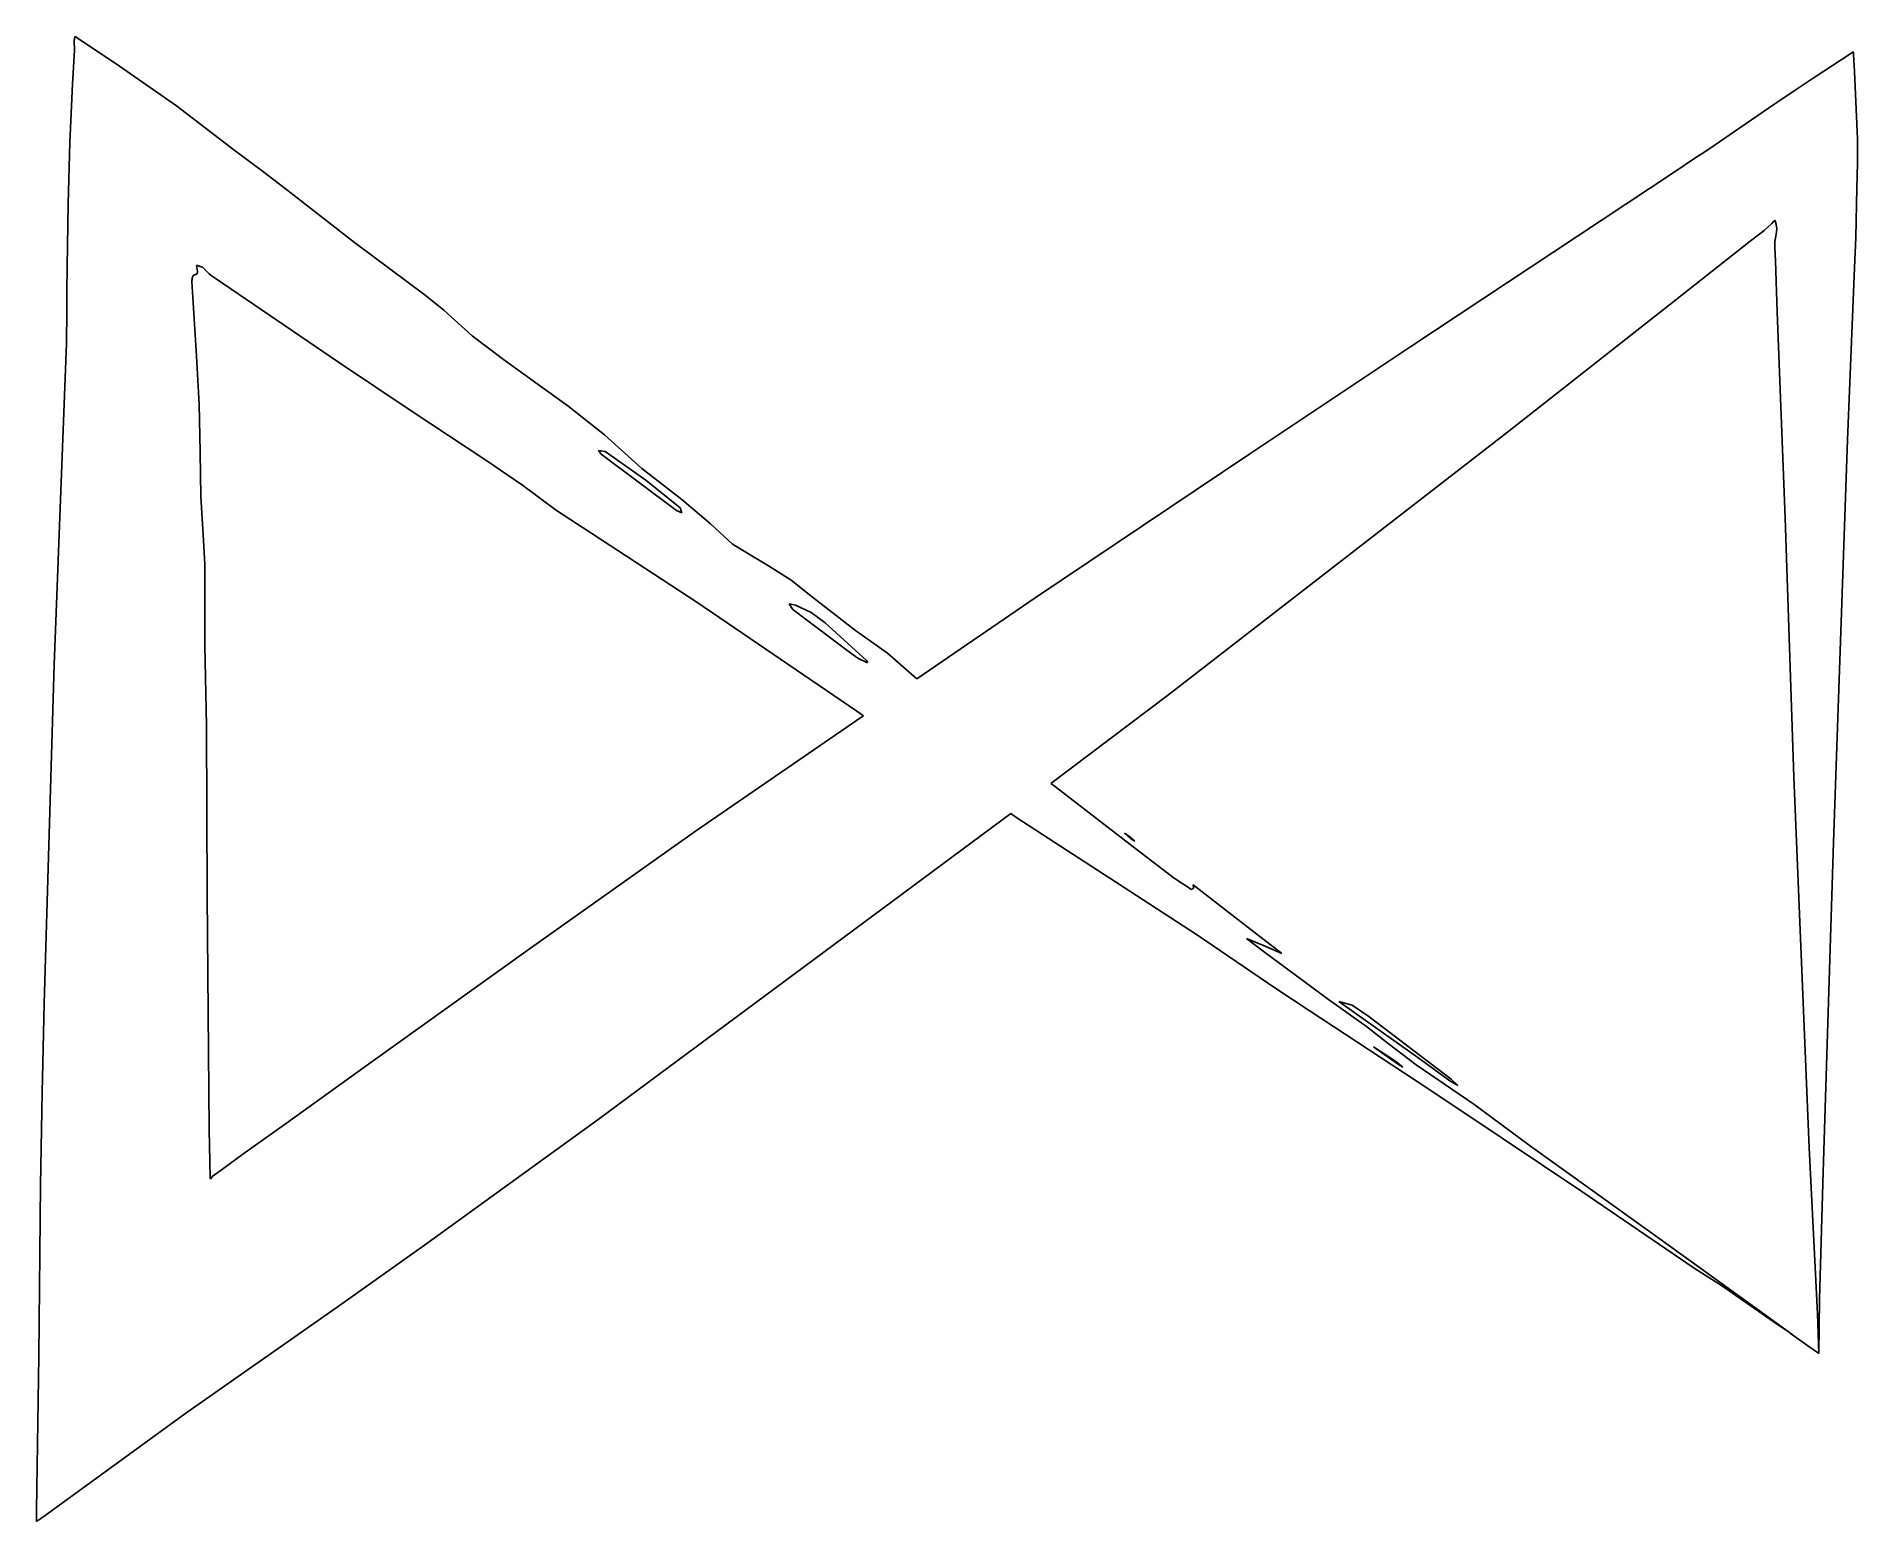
# Model space of a CAD drawing. Extents: x 0 to 90, y 0 to 73.4.
import ezdxf

# ---------------------------------------------------------------- set-up
doc = ezdxf.new("R2010")
doc.units = 0

msp = doc.modelspace()

# ---------------------------------------------------------------- linework, layer by layer
at = {"layer": 'Layer 1'}
for p, q in [((1.8986, 73.3777), (1.868476, 73.1611)), ((1.868476, 73.1611), (1.878918, 72.701885)), ((1.9408, 73.3506), (1.8986, 73.3777)), ((2.02557, 73.2963), (1.9408, 73.3506)), ((2.70997, 72.8507), (2.02557, 73.2963)), ((1.878918, 72.701885), (1.781077, 71.012915)), ((4.1039, 71.9146), (2.70997, 72.8507)), ((89.684662, 72.53805), (87.816072, 71.3119)), ((89.800937, 72.614357), (89.684662, 72.53805)), ((89.809777, 72.593317), (89.800937, 72.614357)), ((89.811394, 72.558214), (89.809777, 72.593317)), ((89.814755, 72.488006), (89.811394, 72.558214)), ((89.8282, 72.2073), (89.814755, 72.488006)), ((89.855106, 71.64661), (89.8282, 72.2073)), ((6.91782, 69.9438), (4.1039, 71.9146)), ((87.816072, 71.3119), (86.874862, 70.694593)), ((89.907881, 70.52914), (89.855106, 71.64661)), ((1.781077, 71.012915), (1.65734, 68.140745)), ((86.874862, 70.694593), (85.914111, 70.054133)), ((90.0112, 68.309), (89.907881, 70.52914)), ((9.76262, 67.7757), (6.91782, 69.9438)), ((85.914111, 70.054133), (83.921531, 68.686073)), ((83.921531, 68.686073), (82.917581, 67.99694)), ((1.65734, 68.140745), (1.568722, 65.110975)), ((11.167279, 66.714548), (9.76262, 67.7757)), ((82.413679, 67.651006), (82.073841, 67.423329)), ((82.917581, 67.99694), (82.413679, 67.651006)), ((90.009435, 67.118232), (90.0112, 68.309)), ((90.0112, 68.309), (90.0112, 68.309)), ((12.300069, 65.870061), (11.167279, 66.714548)), ((80.890141, 66.639599), (67.9327, 58.0514)), ((82.073841, 67.423329), (80.890141, 66.639599)), ((89.980307, 65.887232), (90.009435, 67.118232)), ((15.725973, 63.20389), (12.300069, 65.870061)), ((89.922423, 63.446012), (89.980307, 65.887232)), ((1.568722, 65.110975), (1.51246, 61.99)), ((85.401738, 63.788341), (85.770825, 64.140128)), ((85.770825, 64.140128), (85.873026, 64.244942)), ((85.873026, 64.244942), (85.925059, 64.297847)), ((85.925059, 64.297847), (85.940745, 64.264486)), ((85.940745, 64.264486), (85.984187, 64.078135)), ((85.984187, 64.078135), (86.026636, 63.878841)), ((19.215169, 60.593271), (15.725973, 63.20389)), ((80.709018, 60.109898), (84.707878, 63.255808)), ((84.707878, 63.255808), (85.175802, 63.622657)), ((85.175802, 63.622657), (85.248127, 63.675811)), ((85.248127, 63.675811), (85.401738, 63.788341)), ((85.93091, 63.322531), (85.917464, 63.249085)), ((85.917464, 63.249085), (85.928545, 62.93452)), ((85.984687, 63.610084), (85.93091, 63.322531)), ((86.026636, 63.878841), (85.984687, 63.610084)), ((89.865163, 61.945632), (89.922423, 63.446012)), ((85.928545, 62.93452), (85.951325, 62.298169)), ((85.951325, 62.298169), (86.044687, 59.752639)), ((1.51246, 61.99), (1.499015, 60.77058)), ((7.687253, 61.27053), (7.687501, 61.322812)), ((7.912068, 57.57802), (7.687253, 61.27053)), ((7.687501, 61.322812), (7.69248, 61.374969)), ((7.69248, 61.374969), (7.70518, 61.44194)), ((7.70518, 61.44194), (7.751862, 61.557959)), ((7.751862, 61.557959), (7.936593, 61.645344)), ((7.929255, 61.954682), (7.906598, 62.062609)), ((7.906598, 62.062609), (7.954898, 62.058251)), ((7.967355, 61.759743), (7.929255, 61.954682)), ((7.936593, 61.645344), (7.967355, 61.759743)), ((7.954898, 62.058251), (8.09133, 62.01605)), ((8.09133, 62.01605), (8.164775, 61.991031)), ((8.164775, 61.991031), (8.202875, 61.977462)), ((8.202875, 61.977462), (8.241215, 61.938874)), ((8.241215, 61.938874), (8.403041, 61.775185)), ((8.403041, 61.775185), (8.489184, 61.689914)), ((8.489184, 61.689914), (8.533493, 61.646345)), ((8.533493, 61.646345), (8.64341, 61.56817)), ((8.64341, 61.56817), (8.833743, 61.438085)), ((8.833743, 61.438085), (14.933603, 57.285865)), ((89.748648, 59.110182), (89.865163, 61.945632)), ((1.499015, 60.77058), (1.497025, 59.818292)), ((20.13646, 59.85447), (19.215169, 60.593271)), ((1.497025, 59.818292), (1.487813, 58.222802)), ((21.540056, 58.590117), (20.13646, 59.85447)), ((72.702588, 53.827918), (80.709018, 60.109898)), ((86.044687, 59.752639), (86.429708, 49.572639)), ((23.08556, 57.40989), (21.540056, 58.590117)), ((89.518106, 53.441522), (89.748648, 59.110182)), ((1.487813, 58.222802), (0.878597, 42.332802)), ((67.9327, 58.0514), (59.96536, 52.74958)), ((8.044455, 55.202886), (7.912068, 57.57802)), ((14.933603, 57.285865), (18.572213, 54.845145)), ((24.678001, 56.261182), (23.08556, 57.40989)), ((26.27156, 55.12863), (24.678001, 56.261182)), ((8.087588, 52.82953), (8.044455, 55.202886)), ((28.0763, 53.7002), (26.27156, 55.12863)), ((18.572213, 54.845145), (22.204473, 52.442145)), ((29.928112, 52.02603), (28.0763, 53.7002)), ((55.972788, 40.865318), (72.702588, 53.827918)), ((88.815655, 33.556822), (89.518106, 53.441522)), ((8.131172, 50.642351), (8.087588, 52.82953)), ((22.204473, 52.442145), (24.029534, 51.205979)), ((27.9202, 52.7432), (27.78775, 52.922081)), ((27.78775, 52.922081), (28.115, 52.8712)), ((31.630743, 49.95695), (27.9202, 52.7432)), ((28.115, 52.8712), (30.11505, 51.4531)), ((28.115, 52.8712), (28.115, 52.8712)), ((59.96536, 52.74958), (49.3673, 45.6412)), ((31.90435, 50.50073), (29.928112, 52.02603)), ((30.11505, 51.4531), (31.8095, 50.08305)), ((8.264104, 48.47627), (8.131172, 50.642351)), ((24.029534, 51.205979), (25.698303, 49.954125)), ((33.30876, 49.28927), (31.90435, 50.50073)), ((25.698303, 49.954125), (27.025903, 49.092335)), ((31.89639, 49.831971), (31.630743, 49.95695)), ((31.8095, 50.08305), (31.89639, 49.831971)), ((86.429708, 49.572639), (86.85805, 36.793039)), ((27.025903, 49.092335), (32.634443, 45.419375)), ((34.4037, 48.28383), (33.30876, 49.28927)), ((8.324477, 47.29668), (8.264104, 48.47627)), ((36.17607, 47.21739), (34.4037, 48.28383)), ((8.328741, 43.306776), (8.324477, 47.29668)), ((37.308026, 46.505987), (36.17607, 47.21739)), ((38.35152, 45.6702), (37.308026, 46.505987)), ((32.634443, 45.419375), (40.549253, 40.034165)), ((37.390463, 45.055348), (37.19766, 45.335395)), ((37.19766, 45.335395), (37.525546, 45.283362)), ((38.13252, 44.499874), (37.390463, 45.055348)), ((37.525546, 45.283362), (38.29091, 44.912471)), ((40.48987, 44.0294), (38.35152, 45.6702)), ((49.3673, 45.6412), (43.52101, 41.63686)), ((40.24772, 42.907124), (38.13252, 44.499874)), ((38.29091, 44.912471), (38.978376, 44.411739)), ((38.978376, 44.411739), (41.034696, 42.545999)), ((8.407507, 39.32024), (8.328741, 43.306776)), ((42.068358, 42.912841), (40.48987, 44.0294)), ((0.878597, 42.332802), (0.378674, 25.5961)), ((40.601745, 42.653804), (40.24772, 42.907124)), ((41.079265, 42.426), (40.601745, 42.653804)), ((41.034696, 42.545999), (41.0793, 42.4261)), ((41.0793, 42.4261), (41.079265, 42.426)), ((43.52101, 41.63686), (42.068358, 42.912841)), ((50.140928, 36.466618), (55.972788, 40.865318)), ((40.8003, 39.7647), (32.57292, 34.11409)), ((40.549253, 40.034165), (40.873029, 39.814828)), ((40.873029, 39.814828), (40.8003, 39.7648)), ((40.8003, 39.7648), (40.8003, 39.7647)), ((8.443978, 30.9365), (8.407507, 39.32024)), ((50.360017, 36.295081), (50.140928, 36.466618)), ((54.063227, 33.450791), (50.360017, 36.295081)), ((86.85805, 36.793039), (87.621497, 18.469839)), ((27.758626, 19.866473), (48.1624, 34.9798)), ((48.1624, 34.9798), (48.406384, 34.808014)), ((48.406384, 34.808014), (49.39838, 34.153739)), ((32.57292, 34.11409), (24.4229, 28.3327)), ((49.39838, 34.153739), (53.3833, 31.572609)), ((54.045822, 33.827503), (53.779687, 34.008749)), ((53.779687, 34.008749), (54.0935, 33.7324)), ((54.286571, 33.624848), (54.045822, 33.827503)), ((56.226347, 31.785471), (54.063227, 33.450791)), ((54.0935, 33.7324), (54.286571, 33.624848)), ((54.0935, 33.7324), (54.0935, 33.7324)), ((88.307517, 17.272322), (88.815655, 33.556822)), ((53.3833, 31.572609), (57.33871, 29.004669)), ((57.090875, 31.228661), (56.226347, 31.785471)), ((8.54568, 19.3675), (8.443978, 30.9365)), ((57.183131, 31.299056), (57.090875, 31.228661)), ((59.531965, 29.635794), (57.175025, 31.453104)), ((57.175025, 31.453104), (57.183131, 31.299056)), ((57.33871, 29.004669), (61.26524, 26.336029)), ((61.547825, 28.063584), (59.531965, 29.635794)), ((60.704834, 28.125577), (59.802215, 28.814458)), ((59.802215, 28.814458), (60.651959, 28.46885)), ((24.4229, 28.3327), (16.2942, 22.5219)), ((60.651959, 28.46885), (61.547825, 28.063584)), ((63.865304, 25.798507), (60.704834, 28.125577)), ((61.26524, 26.336029), (62.91176, 25.257269)), ((0.378674, 25.5961), (0.280086, 21.2074)), ((62.91176, 25.257269), (68.82142, 21.367329)), ((65.736514, 24.465307), (63.865304, 25.798507)), ((65.023552, 25.515704), (64.37539, 25.702783)), ((64.37539, 25.702783), (68.26856, 22.936793)), ((65.8505, 24.9478), (65.023552, 25.515704)), ((66.804194, 23.627915), (65.736514, 24.465307)), ((69.926912, 21.855432), (65.8505, 24.9478)), ((65.8505, 24.9478), (65.8505, 24.9478)), ((67.273546, 22.608366), (66.078396, 23.463558)), ((66.078396, 23.463558), (67.1725, 22.7505)), ((68.190924, 22.561605), (66.804194, 23.627915)), ((16.2942, 22.5219), (12.23782, 19.60554)), ((67.1725, 22.7505), (67.172465, 22.7504)), ((67.172465, 22.7504), (67.527114, 22.456375)), ((67.527114, 22.456375), (67.273546, 22.608366)), ((71.044579, 20.617276), (68.190924, 22.561605)), ((68.26856, 22.936793), (69.86355, 21.774383)), ((69.86355, 21.774383), (70.254549, 21.541601)), ((70.254549, 21.541601), (69.926912, 21.855432)), ((0.280086, 21.2074), (0.19494, 16.64066)), ((68.82142, 21.367329), (72.44857, 18.940429)), ((19.183436, 13.651833), (27.758626, 19.866473)), ((73.850624, 18.549055), (71.044579, 20.617276)), ((8.567871, 17.770798), (8.54568, 19.3675)), ((12.23782, 19.60554), (10.20977, 18.14711)), ((72.44857, 18.940429), (76.38096, 16.300169)), ((10.20977, 18.14711), (9.19575, 17.417896)), ((76.703624, 16.499705), (73.850624, 18.549055)), ((87.621497, 18.469839), (88.033284, 10.261249)), ((8.583305, 16.981705), (8.567871, 17.770798)), ((9.19575, 17.417896), (8.689607, 17.051919)), ((88.130256, 10.968432), (88.307517, 17.272322)), ((0.19494, 16.64066), (0.117137, 8.16582)), ((8.595754, 16.927679), (8.583305, 16.981705)), ((8.644296, 16.953079), (8.595754, 16.927679)), ((8.673424, 16.984448), (8.644296, 16.953079)), ((8.689607, 17.051919), (8.665085, 17.033371)), ((8.665085, 17.033371), (8.673424, 16.984448)), ((76.38096, 16.300169), (81.94257, 12.527369)), ((80.247504, 13.957165), (76.703624, 16.499705)), ((14.862666, 10.596923), (19.183436, 13.651833)), ((85.328344, 10.288565), (80.247504, 13.957165)), ((81.94257, 12.527369), (82.480203, 12.171972)), ((82.480203, 12.171972), (83.289585, 11.670808)), ((83.289585, 11.670808), (85.845445, 9.882998)), ((88.092927, 8.305923), (88.130256, 10.968432)), ((7.391116, 5.351503), (14.862666, 10.596923)), ((86.638644, 9.338888), (85.328344, 10.288565)), ((88.033284, 10.261249), (88.092927, 8.305923)), ((85.845445, 9.882998), (86.638644, 9.338888)), ((86.8575, 9.18293), (86.642769, 9.336177)), ((86.642769, 9.336177), (86.699778, 9.2946)), ((86.699778, 9.2946), (86.8575, 9.18293)), ((86.8575, 9.18293), (86.8575, 9.18293)), ((87.554759, 8.689478), (86.857538, 9.182923)), ((86.857538, 9.182923), (87.482561, 8.736781)), ((0.117137, 8.16582), (0.055033, 3.82635)), ((87.482561, 8.736781), (87.983595, 8.383216)), ((88.0319, 8.3494), (87.554759, 8.689478)), ((87.983595, 8.383216), (88.090746, 8.307754)), ((88.090746, 8.307754), (88.0319, 8.3494)), ((88.0319, 8.3494), (88.0319, 8.3494)), ((0.426226, 0.301643), (7.391116, 5.351503)), ((0.055033, 3.82635), (0.02365, 1.64331)), ((0.02365, 1.64331), (0.007967, 0.54837)), ((0.007967, 0.54837), (0, 0.000024)), ((0, 0.000024), (0.426226, 0.301643))]:
    msp.add_line(p, q, dxfattribs=at)

doc.saveas('drawing.dxf')
